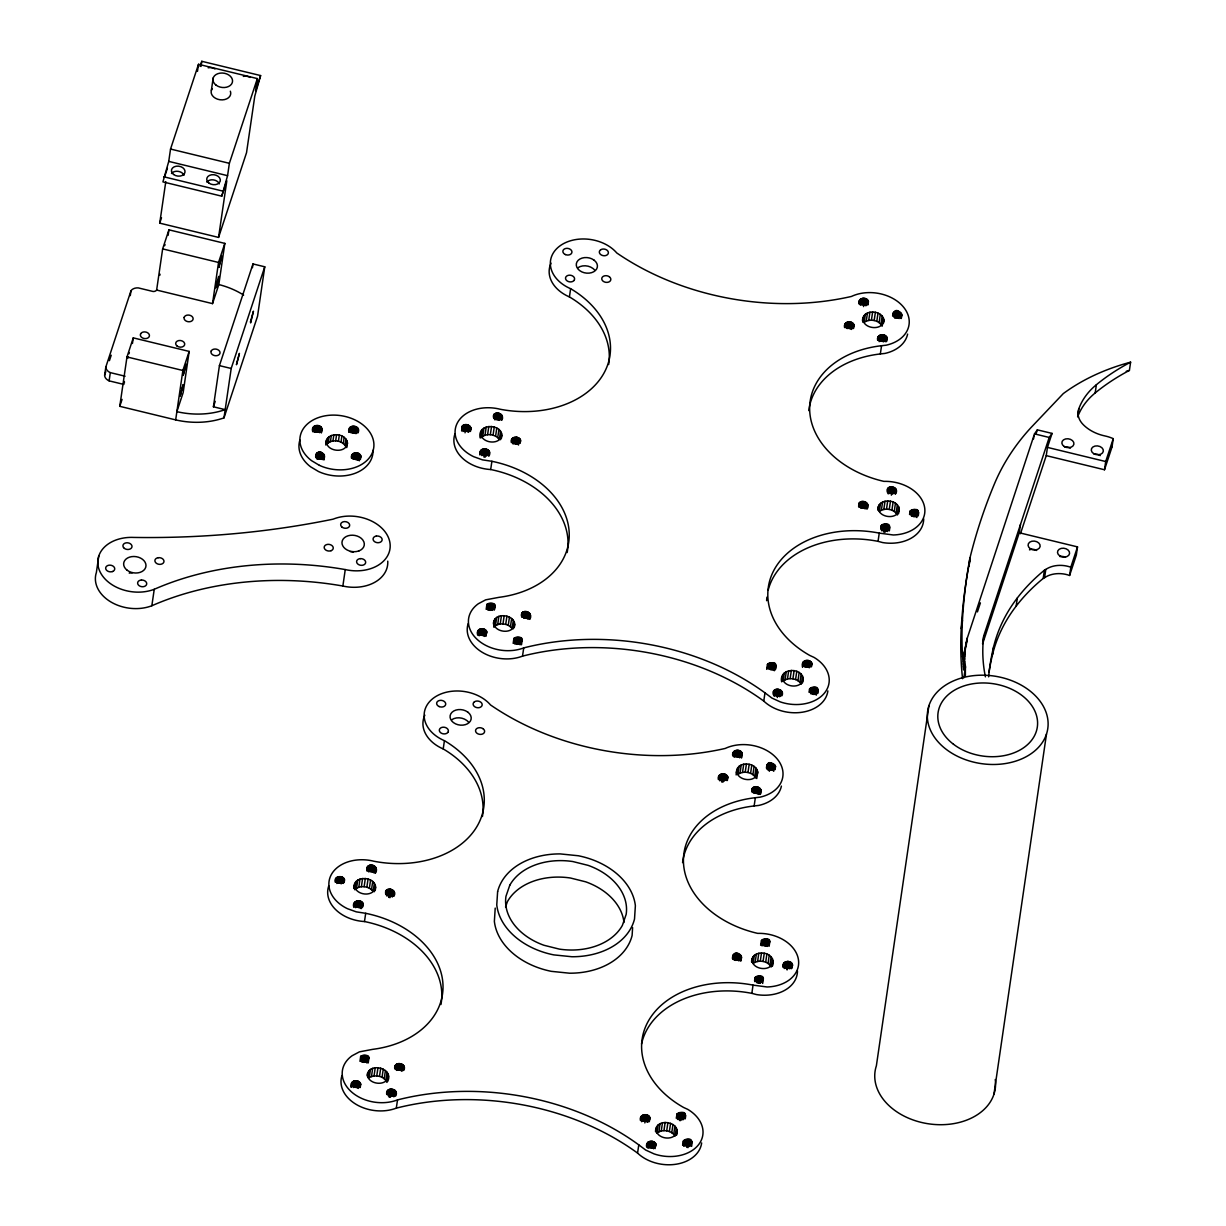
<?xml version="1.0" encoding="UTF-8"?>
<svg xmlns="http://www.w3.org/2000/svg" width="1226" height="1226" viewBox="0 0 1226 1226"><rect width="100%" height="100%" fill="white"/><g stroke="black" fill="none" stroke-linecap="round" stroke-linejoin="round"><path stroke-width="1.5" d="M775.568 766.342C766.235 779.736 763.001 753.438 775.568 766.342L775.077 769.637M901.754 315.205C893.356 300.477 888.375 326.101 901.754 315.205L901.279 318.499M1020.461 533.739L1046.253 455.628L1047.448 447.398L1052.061 433.406L1037.349 429.851L1034.499 433.881L967.314 638.01L965.199 648.309L963.682 669.718L963.728 659.159L965.429 648.799M647.098 1143.705C646.562 1148.609 655.971 1149.636 656.094 1144.548C654.653 1139.123 644.953 1140.762 646.623 1147M741.469 957.629C733.424 942.794 727.815 968.31 741.469 957.629L740.994 960.923M752.074 958.793C750.833 970.195 772.794 972.601 773.054 960.74C770.893 950.288 751.124 950.119 751.599 962.088M782.295 692.537C782.188 697.625 772.778 696.598 773.315 691.709C775.384 686.483 785.207 690.223 781.82 695.832M867.717 504.76C867.61 509.847 858.2 508.805 858.736 503.917C861.188 498.338 871.18 503.028 867.196 508.913M878.291 506.782C877.05 518.2 898.995 520.606 899.256 508.729C897.095 498.277 877.326 498.108 877.801 510.077M896.329 490.185C896.221 495.273 886.812 494.231 887.333 489.343C889.417 484.117 899.225 487.856 895.854 493.48M159.947 274.134L159.978 275.099M495.212 908.098L494.369 921.4A69.882 50.94 8.3 0 0 551.363 971.344L569.492 973.199A69.882 50.94 8.3 0 0 632.11 935.484L632.616 927.561M312.967 427.874C312.308 432.778 321.702 433.912 321.948 428.855C320.722 423.506 311.006 424.809 312.523 430.954M718.834 776.242C718.175 781.146 727.57 782.295 727.815 777.238C726.528 771.782 716.704 773.284 718.359 779.537M733.225 752.641C732.566 757.545 741.945 758.695 742.205 753.638C740.918 748.182 731.094 749.684 732.75 755.936M736.627 771.644C737.301 760.748 756.105 762.051 757.729 771.951C757.055 782.847 738.236 781.544 736.627 771.644L736.136 774.939M845.051 324.246C844.377 329.135 853.771 330.284 854.032 325.242C852.744 319.771 842.906 321.273 844.576 327.541M859.441 300.646C858.767 305.535 868.161 306.684 868.406 301.642C867.134 296.171 857.296 297.673 858.951 303.941M862.997 317.626C861.434 329.058 883.348 331.725 883.946 319.955C882.076 309.427 862.154 308.998 862.506 320.921M124.378 381.485L124.362 383.156M351.724 1083.033C350.881 1087.952 360.245 1089.255 360.689 1084.259C359.341 1078.298 348.889 1080.489 351.142 1087.186M477.941 631.038C477.083 635.942 486.446 637.244 486.891 632.248C485.833 626.747 475.811 628.034 477.466 634.332M760.886 790.249C760.442 795.23 751.078 793.927 751.936 789.023C754.756 783.613 764.334 788.594 760.289 794.402M878.138 337.012C877.28 341.916 886.643 343.234 887.088 338.238C886.046 332.721 876.008 334.024 877.663 340.307M326.576 439.981C324.461 451.444 346.299 454.585 347.464 442.969C345.809 431.429 324.016 431.92 325.855 445.069M324.492 456.731C317.641 441.575 309.933 466.646 324.492 456.731L324.047 459.827M351.923 455.091C351.019 459.995 360.367 461.344 360.873 456.363C359.923 450.953 349.977 451.996 351.464 458.172M123.903 384.443L109.114 380.857A8.199 5.977 8.3 0 1 104.624 375.202L105.834 366.972L130.998 290.7A8.199 5.977 8.3 0 1 138.277 287.895L153.066 291.481A4.015 2.927 8.3 0 0 156.637 290.056L212.527 303.619L218.826 284.555L224.833 243.392L168.927 229.829L162.644 248.893L156.637 290.056M109.114 380.857L110.309 372.627A8.199 5.977 8.3 0 1 105.834 366.972M130.278 295.65L130.998 290.7M119.765 406.327L126.983 356.935L133.266 337.87L189.172 351.418L183.164 392.596L176.866 411.66A68.365 49.837 8.3 0 0 225.186 409.653L213.416 406.787L219.423 365.624L252.985 263.942L264.755 266.793L257.552 316.201L223.99 417.882A68.365 49.837 8.3 0 1 175.67 419.89L119.765 406.327L122.064 399.4M98.785 556.022L96.379 572.481A37.224 27.141 8.3 0 0 110.708 601.859A37.224 27.141 8.3 0 0 151.84 605.751A269.306 196.313 8.3 0 1 342.866 586.028A37.224 27.141 8.3 0 0 387.753 561.14M132.454 343.479L133.266 337.87M200.083 66.419L201.784 61.3L260.617 75.568L255.544 90.923L257.353 78.587L198.505 64.304L170.537 149.051L168.744 161.388L162.92 181.892L221.753 196.175L226.825 180.804L218.565 237.415L159.732 223.147L165.786 181.632M168.131 235.315L168.927 229.829M197.478 71.369L198.505 64.304M201.033 66.449L201.784 61.3M211.378 90.31L213.171 77.958M175.67 419.89L182.873 370.482L189.172 351.418M151.84 605.751L154.246 589.292A269.306 196.313 8.3 0 1 345.257 569.569A37.224 27.141 8.3 0 0 389.607 541.095A37.224 27.141 8.3 0 0 333.135 519.165A723.861 527.67 8.3 0 1 133.757 537.432A37.224 27.141 8.3 0 0 99.321 570.167A37.224 27.141 8.3 0 0 154.246 589.292M221.753 196.175L227.576 175.67L229.369 163.319L257.353 78.587M212.527 303.619L218.534 262.456L224.833 243.392M260.617 75.568L254.793 96.072L246.533 152.683L218.565 237.415M223.99 417.882L231.193 368.474L264.755 266.793M252.449 267.682L252.985 263.942M312.661 431.705L313.335 427.077M313.32 431.016L313.994 426.387M314.867 425.866L313.979 432.042L318.499 432.104L319.404 425.928M315.036 431.721L315.925 425.545M316.185 431.629L317.09 425.453M317.365 431.751L318.27 425.575M315.634 456.9L316.093 453.804M319.48 432.655L320.384 426.479M316.109 457.788L316.783 453.145M316.415 457.62L317.09 452.992M320.109 431.46L320.783 426.832M317.028 457.298L317.703 452.67M320.492 431.813L321.181 427.184M321.028 432.625L321.702 427.997M321.503 431.95L321.948 428.855M321.427 432.809L321.871 429.728M316.798 458.83L317.886 458.555L318.791 452.379M317.886 458.555L319.051 458.493L319.955 452.317M322.239 452.869L321.335 459.045L320.231 458.662L321.135 452.486M322.3 459.627L323.204 453.451M323.266 458.8L323.94 454.172M323.756 459.643L324.43 454.999M327.572 438.142L326.668 444.318C331.817 438.601 342.759 440.18 346.115 447.107L347.019 440.931M328.277 442.785L329.181 436.609M330.422 441.651L331.326 435.475M332.951 440.977L333.855 434.816M335.679 440.839L336.583 434.678M338.422 441.237L339.326 435.061M341.012 442.142L341.901 435.966M343.249 443.475L344.138 437.314M344.981 445.176L345.885 439M346.774 447.597L347.464 442.969M348.904 432.242C346.606 423.46 361.915 425.054 357.977 432.901M349.303 432.165L349.977 427.537M349.502 431.996L350.176 427.368M350.038 431.537L350.713 426.893M351.647 426.433L350.759 432.609L356.214 433.544L357.118 427.368M351.847 432.349L352.751 426.188M353.027 432.334L353.931 426.158M354.191 432.533L355.096 426.357M355.279 432.947L356.184 426.771M351.893 457.39L352.337 454.31M352.368 458.279L353.042 453.635M353.057 459.336L353.962 453.16M357.164 432.732L357.839 428.104M357.839 432.027L358.283 428.947M355.034 452.869L354.13 459.045L358.544 460.118L359.448 453.942M355.31 458.984L356.199 452.808M356.475 459.152L357.379 452.976M357.594 459.535L358.482 453.359M357.9 459.735L358.804 453.559M359.295 460.838L360.199 454.662M360.229 458.585L360.674 455.49M360.413 459.459L360.873 456.363M342.866 586.028L345.257 569.569M335.219 882.107C333.303 875.272 345.257 874.812 344.491 881.034C342.744 885.003 334.851 883.364 335.694 878.812M335.648 881.325L336.139 878.031M336.123 882.322L336.844 877.387M336.813 883.486L337.763 876.897M337.886 883.21L338.851 876.636M339.066 883.164L340.031 876.59M340.246 883.348L341.196 876.759M340.797 883.548L341.748 876.958M341.334 883.747L342.299 877.157M342.529 882.689L343.249 877.739M343.265 883.41L343.985 878.475M343.985 882.597L344.46 879.303M353.962 888.574C352.26 873.632 379.539 876.406 375.125 890.459M354.161 888.237L354.881 883.302M356.015 881.525L354.82 889.754C359.8 884.865 368.949 885.984 373.133 891.394L374.344 883.149M353.747 907.041C351.234 899.669 364.061 898.719 363.111 905.401C361.195 909.248 353.318 907.455 354.421 902.903M356.567 888.298L357.762 880.069M354.099 905.937L354.575 902.643M354.176 907.071L354.896 902.137M354.927 906.443L355.647 901.508M355.647 907.654L356.613 901.064M358.804 887.256L360 879.027M356.751 907.409L357.716 900.834M357.931 907.409L358.896 900.819M361.379 886.705L362.589 878.475M359.095 907.623L360.061 901.033M360.183 908.052L361.149 901.462M361.103 908.665L362.053 902.075M364.137 886.689L365.333 878.46M366.819 870.337L367.294 867.043C370.712 861.97 379.57 867.395 375.417 873.065M367.095 871.242L367.815 866.292M362.038 907.776L362.758 902.842M367.877 870.629L368.597 865.694M362.697 906.964L363.172 903.685M368.628 871.87L369.578 865.28M366.865 887.195L368.061 878.965M369.746 871.655L370.696 865.066M370.926 871.686L371.892 865.096M440.946 1004.538A94.877 69.162 8.3 0 0 364.49 921.538L365.685 913.309L356.276 911.853L347.464 908.696A36.458 26.574 8.3 0 1 331.418 874.429A36.458 26.574 8.3 0 1 374.022 861.265A94.938 69.208 8.3 0 0 477.113 826.232A94.938 69.208 8.3 0 0 444.425 740.688A36.458 26.574 8.3 0 1 433.1 698.376A36.458 26.574 8.3 0 1 490.553 704.965A231.837 169.004 8.3 0 0 725.24 748.442A36.458 26.574 8.3 0 1 778.525 760.687A36.458 26.574 8.3 0 1 759.936 797.191L755.339 797.712A94.954 69.223 8.3 0 0 683.434 861.296A94.954 69.223 8.3 0 0 757.683 933.369A36.458 26.574 8.3 0 1 798.356 959.146A36.458 26.574 8.3 0 1 767.093 986.976L753.04 985.122A95.567 69.667 8.3 0 0 648.462 1020.875A95.567 69.667 8.3 0 0 683.587 1107.461L687.771 1109.377A36.458 26.574 8.3 0 1 698.805 1144.394A36.458 26.574 8.3 0 1 654.086 1153.896L645.704 1150.065L638.777 1144.854A226.565 165.158 8.3 0 0 397.515 1099.906A36.458 26.574 8.3 0 1 350.329 1090.818A36.458 26.574 8.3 0 1 352.107 1055.739L359.448 1051.847L372.781 1049.333A94.877 69.162 8.3 0 0 442.954 984.217A94.877 69.162 8.3 0 0 365.685 913.309M369.378 888.206L370.574 879.962M372.091 871.931L373.041 865.341M373.148 872.376L374.114 865.801M371.524 889.632L372.719 881.402M374.037 873.019L375.003 866.43M374.941 872.146L375.662 867.196M375.325 872.989L376.045 868.054M374.359 891.716L375.325 885.126M351.418 1087.186L352.138 1082.252M352.107 1086.527L352.827 1081.577M353.011 1086.021L353.732 1081.087M353.318 1087.523L354.268 1080.949M353.854 1087.385L354.804 1080.796M355.019 1087.309L355.984 1080.734M356.199 1087.477L357.149 1080.888M359.954 1061.333L360.674 1056.398C378.742 1050.743 361.164 1072.168 360.674 1056.398M360.72 1060.72L361.44 1055.785M357.302 1087.86L358.268 1081.271M385.608 893.8L386.083 890.505C389.684 886.873 397.04 891.087 394.006 896.221M361.44 1061.931L362.406 1055.341M386.113 894.811L386.834 889.877M358.268 1088.427L359.233 1081.838M362.559 1061.701L363.509 1055.126M386.834 896.022L387.799 889.432M359.264 1087.493L359.984 1082.558M360 1086.68L360.49 1083.386M363.739 1061.716L364.689 1055.126M387.937 895.777L388.903 889.202M360.199 1087.554L360.689 1084.259M364.904 1061.946L365.869 1055.356M388.887 897.417L390.083 889.187M389.27 897.493L390.466 889.264M365.976 1062.375L366.942 1055.785M390.052 897.647L391.247 889.402M366.88 1063.003L367.846 1056.414M391.37 896.421L392.335 889.831M367.892 1062.283L368.52 1057.164M368.214 1062.957L368.934 1058.023M392.289 897.034L393.255 890.444M393.224 896.145L393.944 891.195M367.218 1075.999C367.631 1061.517 394.588 1067.769 387.631 1081.516M393.883 895.332L394.358 892.053M461.62 430.97L462.34 426.035C465.757 422.25 473.405 426.296 470.355 431.475M367.815 1077.501L368.765 1070.911M462.325 430.311L463.045 425.376M463.014 431.491L463.98 424.901M370.467 1069.424L369.271 1077.654C375.033 1074.16 384.106 1075.968 386.941 1082.42M464.102 431.215L465.068 424.625M465.037 432.809L466.232 424.579M371.463 1076.566L372.673 1068.336M466.447 431.337L467.412 424.763M466.999 431.537L467.964 424.962M467.55 431.736L468.516 425.146M374.022 1075.984L375.233 1067.739M468.501 432.318L469.466 425.744M469.481 431.414L470.202 426.464M470.186 430.602L470.661 427.307M376.765 1075.907L377.976 1067.677M379.508 1076.382L380.704 1068.137M382.052 1077.332L383.248 1069.103M384.228 1078.727L385.439 1070.497M385.899 1080.474L387.094 1072.229M480.132 437.881C476.776 421.744 505.771 423.767 501.327 438.448M387.186 1080.78L388.136 1074.191M482.232 429.514L481.021 437.759C486.017 432.87 495.151 433.973 499.35 439.383L500.545 431.154M479.964 455.03C477.726 445.957 493.526 447.827 488.959 456.118M386.742 1094.512C385.056 1086.067 399.86 1088.519 395.646 1096.029M480.148 454.187L480.791 450.647M482.768 436.287L483.979 428.058M387.201 1093.745L387.677 1090.45M480.623 453.421L481.113 450.126M387.692 1094.757L388.412 1089.807M481.144 454.448L481.864 449.513M388.397 1095.937L389.347 1089.347M481.864 455.643L482.814 449.053M485.006 435.261L486.216 427.016M389.255 1097.331L390.45 1089.086M482.967 455.413L483.918 448.823M390.42 1097.301L391.63 1089.071M394.803 1068.965C393.117 1060.521 407.906 1062.973 403.706 1070.482M483.902 457.053L485.098 448.823M395.262 1068.198L395.737 1064.904M487.596 434.709L488.791 426.464M391.845 1095.845L392.795 1089.27M395.737 1069.195L396.458 1064.26M396.059 1069.057L396.78 1064.107M485.067 457.267L486.278 449.038M482.431 816.516A94.938 69.208 8.3 0 0 443.214 748.933L444.425 740.688M396.442 1070.39L397.408 1063.8M392.933 1096.259L393.883 1089.669M486.385 456.057L487.35 449.467M397.546 1070.129L398.511 1063.54M490.339 434.678L491.549 426.449M393.868 1096.856L394.818 1090.282M487.55 455.015L488.27 450.08M394.343 1095.462L395.063 1090.527M493.557 417.591L494.032 414.296C497.771 410.771 504.882 415.124 501.848 420.212M394.818 1095.952L395.538 1091.017M398.726 1070.099L399.676 1063.524M488.239 455.765L488.959 450.831M395.508 1095.155L395.983 1091.86M488.898 454.969L489.389 451.674M494.093 418.633L494.814 413.698M399.891 1070.298L400.856 1063.708M494.829 419.859L495.794 413.269M493.067 435.199L494.262 426.955M400.979 1070.712L401.944 1064.122M495.948 419.66L496.913 413.07M341.977 1075.539A36.458 26.574 8.3 0 0 356.015 1104.304A36.458 26.574 8.3 0 0 396.305 1108.135L397.515 1099.906M401.913 1071.309L402.879 1064.72M497.128 419.675L498.093 413.085M402.879 1070.405L403.599 1065.471M567.148 552.543A94.877 69.162 8.3 0 0 490.691 469.527L491.887 461.298L482.492 459.857L473.68 456.685A36.458 26.574 8.3 0 1 457.635 422.418A36.458 26.574 8.3 0 1 500.223 409.254A94.938 69.208 8.3 0 0 603.33 374.236A94.938 69.208 8.3 0 0 570.626 288.692A36.458 26.574 8.3 0 1 559.317 246.365A36.458 26.574 8.3 0 1 616.77 252.954A231.837 169.004 8.3 0 0 851.457 296.447A36.458 26.574 8.3 0 1 904.742 308.691A36.458 26.574 8.3 0 1 886.153 345.196L881.555 345.717A94.954 69.223 8.3 0 0 809.65 409.285A94.954 69.223 8.3 0 0 883.885 481.374A36.458 26.574 8.3 0 1 924.573 507.135A36.458 26.574 8.3 0 1 893.294 534.98L879.257 533.111A95.567 69.667 8.3 0 0 774.679 568.864A95.567 69.667 8.3 0 0 809.788 655.45L813.972 657.366A36.458 26.574 8.3 0 1 825.006 692.384A36.458 26.574 8.3 0 1 780.288 701.9L771.92 698.069L764.978 692.843A226.565 165.158 8.3 0 0 523.717 647.895A36.458 26.574 8.3 0 1 476.546 638.823A36.458 26.574 8.3 0 1 478.324 603.744L485.665 599.836L498.982 597.338A94.877 69.162 8.3 0 0 569.17 532.207A94.877 69.162 8.3 0 0 491.887 461.298M495.595 436.195L496.791 427.966M403.553 1069.593L404.044 1066.313M498.292 419.92L499.258 413.331M499.365 420.38L500.315 413.79M497.725 437.621L498.936 429.391M500.484 419.369L501.204 414.434M501.143 420.135L501.863 415.2M501.771 419.338L502.246 416.043M500.576 439.705L501.526 433.115M477.634 635.191L478.355 630.241M478.309 634.516L479.029 629.582M478.983 635.666L479.948 629.076M479.519 635.528L480.485 628.938M480.056 635.375L481.021 628.785M481.22 635.313L482.186 628.723M482.4 635.466L483.366 628.892M486.17 609.337L486.891 604.403C504.959 598.748 487.366 620.172 486.891 604.403M486.921 608.724L487.641 603.774M511.334 442.555C509.434 435.674 521.632 435.567 520.498 441.758C518.598 445.62 510.721 443.827 511.809 439.26M483.519 635.85L484.485 629.26M511.824 441.789L512.299 438.494M487.657 609.935L488.622 603.345M512.33 442.816L513.05 437.866M484.485 636.417L485.45 629.827M488.76 609.705L489.726 603.115M513.05 444.011L514.016 437.421M485.481 635.497L486.201 630.547M485.971 636.325L486.691 631.375M489.94 609.705L490.906 603.115M514.154 443.781L515.119 437.192M491.105 609.935L492.07 603.345M515.334 443.766L516.299 437.192M515.717 443.843L516.682 437.253M492.193 610.379L493.143 603.79M516.498 443.996L517.464 437.406M493.342 609.353L494.063 604.403M517.587 444.425L518.537 437.835M494.093 610.272L494.737 605.169M518.506 445.038L519.456 438.448M494.66 609.307L495.151 606.012M519.671 442.494L520.146 439.199M493.419 624.003C493.45 610.579 518.537 614.686 514.215 627.513M520.1 443.337L520.575 440.042M494.982 618.9L493.787 627.145C498.66 622.118 507.825 623.16 512.116 628.463L513.311 620.233M495.473 625.643L496.683 617.414M497.679 624.57L498.875 616.341M500.239 623.973L501.434 615.743M502.982 623.911L504.177 615.682M505.71 624.371L506.92 616.142M508.254 625.337L509.464 617.107M510.445 626.731L511.64 618.502M513.388 628.769L514.353 622.18M513.173 643.389L513.893 638.44C531.655 632.31 515.073 654.24 513.893 638.44M513.893 642.746L514.614 637.811M514.598 643.926L515.564 637.351M515.702 643.681L516.667 637.091M516.882 643.65L517.832 637.06M521.464 616.188L521.954 612.893C525.877 608.908 533.402 613.965 529.755 619.329M518.046 643.849L519.012 637.259M521.954 617.199L522.674 612.264M522.261 617.046L522.981 612.111M522.904 616.739L523.625 611.789M608.648 364.52A94.938 69.208 8.3 0 0 569.431 296.922L570.626 288.692M519.134 644.263L520.1 637.673M523.747 618.134L524.713 611.544M520.069 644.861L521.035 638.271M520.544 643.451L521.265 638.516M521.035 643.957L521.755 639.007M524.927 618.103L525.893 611.513M521.479 644.784L522.199 639.849M526.107 618.302L527.057 611.713M527.195 618.716L528.161 612.126M468.194 623.528A36.458 26.574 8.3 0 0 482.232 652.309A36.458 26.574 8.3 0 0 522.521 656.125L523.717 647.895M528.13 619.314L529.096 612.724M529.08 618.41L529.801 613.46M529.525 619.237L530.245 614.303M640.462 1120.533C638.516 1113.806 649.765 1112.503 649.949 1118.71C648.646 1122.955 640.738 1121.729 640.953 1117.238M640.769 1119.706L641.259 1116.411M641.121 1120.641L641.842 1115.691M641.719 1121.729L642.685 1115.139M701.655 1142.923A36.458 26.574 8.3 0 1 676.2 1164.21A36.458 26.574 8.3 0 1 637.566 1153.084L638.777 1144.854M642.746 1121.361L643.711 1114.771M643.895 1121.208L644.861 1114.618M644.83 1122.939L646.041 1114.695M646.225 1121.591L647.175 1115.001M647.251 1122.097L648.202 1115.507M647.527 1122.311L648.477 1115.737M648.324 1121.116L649.044 1116.181M648.922 1121.913L649.642 1116.978M649.458 1121.131L649.949 1117.836M646.96 1146.187L647.451 1142.908M647.359 1147.138L648.079 1142.203M647.527 1147.046L648.247 1142.096M647.972 1148.256L648.937 1141.667M649.029 1147.919L649.979 1141.329M650.178 1147.797L651.144 1141.207M651.358 1147.904L652.324 1141.314M652.493 1148.241L653.458 1141.651M655.558 1131.797C654.853 1116.978 681.917 1121.315 676.537 1135.23M653.504 1148.762L654.454 1142.188M656.033 1131.521L656.753 1126.587M654.546 1147.812L655.266 1142.877M658.132 1124.916L656.921 1133.146C662.316 1128.855 671.419 1130.249 675.097 1136.134L676.308 1127.905M655.098 1148.624L655.818 1143.674M658.883 1131.843L660.078 1123.614M661.274 1130.985L662.469 1122.755M663.94 1130.633L665.136 1122.403M666.699 1130.816L667.909 1122.587M718.727 778.74L719.218 775.445M719.141 779.705L719.861 774.755M719.785 780.824L720.75 774.234M669.365 1131.537L670.576 1123.292M720.842 780.502L721.808 773.928M721.225 780.472L722.191 773.897M721.762 782.065L722.972 773.821M671.756 1132.701L672.967 1124.472M722.942 782.188L724.152 773.958M724.305 780.901L725.271 774.311M673.718 1134.28L674.913 1126.05M725.547 779.797L726.267 774.847M676.262 1118.25L677.043 1114.143C693.472 1106.174 680.936 1129.805 677.043 1114.143M676.752 1117.192L677.242 1113.898M677.15 1116.717L677.626 1113.423M726.328 780.502L727.049 775.552M677.503 1119.445L678.468 1112.871M727.095 779.659L727.585 776.38M727.34 780.533L727.815 777.238M676.292 1134.847L677.013 1129.912M678.53 1119.077L679.495 1112.503M679.434 1120.579L680.645 1112.35M733.117 755.139L733.592 751.845M733.531 756.105L734.251 751.155M680.614 1120.656L681.825 1112.426M734.175 757.224L735.14 750.634M682.008 1119.323L682.974 1112.733M735.232 756.902L736.198 750.327M683.035 1119.828L683.985 1113.239M736.397 756.81L737.347 750.22M684.108 1118.848L684.828 1113.913M684.936 1117.989L685.426 1114.71M737.577 756.948L738.527 750.358M685.242 1118.863L685.732 1115.568M736.305 772.916L736.78 769.621M738.696 757.285L739.661 750.71M682.606 1145.176L683.342 1141.054C699.28 1132.502 688.092 1156.608 683.342 1141.054M736.688 774.342L737.654 767.752M683.158 1145.253L683.878 1140.318M739.692 757.837L740.642 751.247M683.725 1146.31L684.69 1139.72M739.171 766.158L737.975 774.388C743.554 770.449 752.626 772.012 755.967 778.158L757.178 769.928M740.719 756.902L741.439 751.952M684.721 1145.912L685.686 1139.322M741.24 757.714L741.96 752.779M741.653 757.806L742.205 753.638M685.855 1145.712L686.805 1139.138M740.044 773.177L741.24 764.947M686.79 1147.413L687.985 1139.169M742.512 772.441L743.707 764.196M687.955 1147.674L689.15 1139.444M688.721 1146.264L689.671 1139.674M689.242 1146.494L690.207 1139.904M690.361 1145.498L691.081 1140.563M745.209 772.211L746.419 763.982M690.989 1146.279L691.709 1141.329M691.648 1146.356L692.077 1142.188M747.967 772.518L749.178 764.288M750.588 773.33L751.799 765.101M766.74 669.35L767.461 664.4C783.889 656.431 771.369 680.062 767.461 664.4M767.338 668.63L768.058 663.695M768.181 668.078L768.901 663.128M752.902 774.617L754.097 766.373M827.872 690.912A36.458 26.574 8.3 0 1 802.402 712.199A36.458 26.574 8.3 0 1 763.783 701.073L764.978 692.843M768.963 669.35L769.913 662.76M751.86 791.521L752.35 788.226M752.304 792.502L753.025 787.567M770.097 669.197L771.062 662.622M754.741 776.257L755.936 768.028M753.224 792.011L753.944 787.077M771.292 669.289L772.242 662.699M754.051 793.36L755.017 786.785M772.426 669.58L773.391 663.005M756.764 778.541L757.729 771.951M755.231 793.299L756.181 786.709M773.453 670.086L774.418 663.496M773.729 670.315L774.694 663.726M682.575 862.644A94.954 69.223 8.3 0 1 754.143 805.957L755.339 797.712M732.397 958.41L732.872 955.115M756.396 793.467L757.361 786.877M774.296 670.76L775.261 664.17M732.78 959.36L733.5 954.41M775.123 669.917L775.843 664.967M757.515 793.835L758.48 787.261M775.675 669.12L776.15 665.841M733.638 958.824L734.359 953.889M758.48 794.402L759.446 787.828M734.451 960.127L735.401 953.537M773.177 694.192L773.652 690.897M773.56 695.142L774.449 690.1M759.599 793.712L760.197 788.548M735.6 960.004L736.565 953.43M759.967 794.31L760.687 789.375M774.188 696.245L775.154 689.671M736.78 960.127L737.745 953.537M775.23 695.908L776.196 689.318M737.163 960.234L738.113 953.644M737.914 960.448L738.88 953.859M776.395 695.786L777.345 689.211M766.419 768.104L766.894 764.825M766.786 769.054L767.507 764.105M738.926 960.985L739.876 954.395M777.33 697.548L778.525 689.318M767.629 768.503L768.35 763.568M739.968 960.019L740.688 955.085M767.905 769.974L768.871 763.384M778.709 696.23L779.659 689.64M740.519 960.832L741.24 955.897M768.426 769.79L769.376 763.2M741.04 960.05L741.515 956.755M781.529 681.441C779.138 667.327 803.459 666.99 803.229 679.94C800.21 689.855 781.744 686.974 782.249 676.491M779.705 696.766L780.671 690.177M781.759 681.825L782.954 674.576M769.33 771.307L770.526 763.062M780.763 695.816L781.483 690.866M784.333 672.905L783.138 681.15C788.533 676.844 797.62 678.254 801.314 684.123L802.509 675.894M781.56 694.973L782.035 691.679M770.756 769.744L771.721 763.154M771.89 770.066L772.855 763.476M785.084 679.832L786.295 671.603M772.916 770.572L773.867 763.997M773.729 771.261L774.694 764.672M787.475 678.974L788.686 670.745M774.786 768.763L775.276 765.468M790.142 678.637L791.352 670.407M792.915 678.821L794.111 670.591M752.166 961.843L752.887 956.893M844.944 326.729L845.419 323.434M845.358 327.694L846.078 322.76M754.342 955.269L753.147 963.498C758.649 959.422 767.737 960.908 771.231 966.946L772.426 958.717M846.231 327.173L846.967 322.239M795.582 679.526L796.777 671.296M847.059 328.507L848.024 321.917M755.17 962.257L756.365 954.027M847.442 328.476L848.407 321.886M848.223 328.399L849.174 321.825M641.535 1043.985A95.567 69.667 8.3 0 1 751.845 993.351L753.04 985.122M797.973 680.706L799.168 672.476M849.403 328.537L850.354 321.948M754.557 980.8L755.047 977.505C772.181 970.44 757.576 993.275 755.047 977.505M757.607 961.46L758.802 953.23M754.986 981.765L755.706 976.831M760.626 945.231L761.469 940.541C778.265 933.017 764.702 956.265 761.469 940.541M850.522 328.89L851.488 322.3M755.875 981.26L756.595 976.31M761.377 944.786L762.097 939.836M799.934 682.269L801.13 674.039M802.463 666.254C800.517 659.527 811.75 658.224 811.934 664.431C810.647 668.676 802.723 667.45 802.953 662.96M851.518 329.442L852.468 322.852M802.463 667.128L803.245 662.132M756.703 982.593L757.668 976.003M762.005 945.89L762.97 939.3M802.723 666.837L803.444 661.902M803.122 666.362L803.842 661.427M852.545 328.491L853.265 323.557M760.289 961.184L761.499 952.954M763.047 945.553L764.013 938.963M757.867 982.501L758.833 975.911M803.965 665.795L804.685 660.86M853.311 327.664L853.786 324.369M853.541 328.537L854.032 325.242M764.212 945.43L765.162 938.855M802.509 682.851L803.229 677.901M804.746 667.082L805.712 660.492M759.047 982.639L760.013 976.065M763.062 961.445L764.258 953.215M765.392 945.537L766.357 938.963M805.88 666.929L806.846 660.339M760.166 983.007L761.131 976.417M859.334 303.129L859.809 299.834M859.732 304.094L860.453 299.159M766.526 945.874L767.476 939.285M807.076 667.005L808.026 660.431M761.392 981.903L762.112 976.969M860.376 305.228L861.342 298.638M762.158 982.624L762.879 977.674M767.522 946.411L768.487 939.821M808.21 667.312L809.175 660.722M762.679 983.436L763.4 978.501M765.698 962.211L766.894 953.981M861.449 304.906L862.399 298.316M768.579 945.445L769.3 940.511M809.237 667.818L810.202 661.228M769.131 946.257L769.851 941.323M862.598 304.799L863.564 298.224M810.325 666.837L811.045 661.902M811.152 665.994L811.627 662.699M863.548 306.577L864.744 298.347M768.043 963.452L769.238 955.223M811.459 666.852L811.934 663.557M864.912 305.289L865.862 298.7M862.905 322.331L863.87 315.756M809.068 692.338L809.543 689.043C825.481 680.507 814.309 704.598 809.543 689.043M809.62 691.602L810.095 688.307M865.893 305.841L866.859 299.251M769.928 965.061L771.123 956.832M810.171 692.659L810.892 687.725M865.387 314.163L864.177 322.392C869.77 318.438 878.843 320.017 882.184 326.147L883.379 317.917M866.92 304.891L867.64 299.956M867.686 304.063L868.177 300.768M810.938 693.901L811.888 687.311M867.778 304.354L868.253 301.06M867.931 304.937L868.406 301.642M866.246 321.181L867.456 312.936M772.334 965.674L773.054 960.74M812.056 693.717L813.022 687.127M772.472 966.057L772.947 962.762M813.236 693.747L814.202 687.173M868.713 320.43L869.924 312.201M814.401 694.023L815.367 687.434M814.922 694.253L815.888 687.663M815.443 694.498L816.409 687.909M816.317 695.142L817.282 688.552M871.425 320.201L872.621 311.971M817.435 692.629L817.926 689.334M817.803 693.472L818.278 690.192M874.184 320.507L875.379 312.278M876.805 321.335L878 313.105M783.046 967.36C781.085 960.648 792.272 959.284 792.532 965.475C791.291 969.751 783.368 968.555 783.521 964.065M783.337 966.532L783.828 963.238M783.69 967.467L784.41 962.517M784.272 968.54L785.238 961.966M879.119 322.607L880.314 314.377M785.284 968.172L786.249 961.582M786.433 968.019L787.398 961.429M878.077 339.51L878.552 336.231M786.785 969.689L787.981 961.46M878.521 340.506L879.241 335.556M880.942 324.246L882.153 316.017M787.368 969.735L788.579 961.49M879.195 341.656L880.145 335.066M788.762 968.371L789.728 961.797M880.268 341.364L881.233 334.775M883.456 323.235L883.946 319.955M789.789 968.877L790.755 962.287M881.433 341.288L882.398 334.713M808.792 410.633A94.954 69.223 8.3 0 1 880.345 353.946L881.555 345.717M790.877 967.896L791.598 962.962M858.598 506.399L859.074 503.104M882.613 341.456L883.578 334.867M791.475 968.693L792.195 963.743M858.982 507.349L859.702 502.415M792.042 967.896L792.517 964.601M859.855 506.813L860.575 501.878M883.716 341.839L884.682 335.25M860.652 508.131L861.617 501.541M884.927 340.751L885.647 335.817M885.678 341.487L886.398 336.537M885.816 341.702L886.536 336.767M861.817 508.008L862.767 501.419M886.413 340.659L886.904 337.365M886.613 341.533L887.088 338.238M862.997 508.116L863.962 501.526M863.365 508.223L864.33 501.633M864.131 508.453L865.081 501.863M892.62 316.109L893.11 312.814M865.127 508.974L866.092 502.384M893.233 315.404L893.708 312.109M893.846 316.492L894.566 311.557M866.184 508.024L866.905 503.089M894.352 316.323L895.072 311.373M866.736 508.836L867.456 503.886M894.628 317.795L895.593 311.205M895.777 317.657L896.742 311.067M896.957 317.749L897.922 311.159M898.106 318.055L899.056 311.465M899.118 318.576L900.083 311.986M900.19 317.611L900.911 312.661M900.758 318.408L901.478 313.473M901.294 317.626L901.769 314.331M878.368 509.832L879.088 504.897M880.559 503.273L879.348 511.503C884.865 507.411 893.938 508.913 897.432 514.935L898.643 506.706M881.371 510.246L882.582 502.016M768.15 590.288A95.567 69.667 8.3 0 1 878.046 541.34L879.257 533.111M880.774 528.789L881.249 525.494C898.397 518.445 883.793 541.264 881.249 525.494M883.808 509.464L885.019 501.219M881.203 529.77L881.923 524.82M887.21 491.825L887.685 488.53M881.846 530.904L882.812 524.314M887.593 492.775L888.314 487.841M882.919 530.582L883.869 524.008M888.222 493.894L889.172 487.304M886.505 509.188L887.701 500.944M889.264 493.542L890.229 486.967M883.839 532.145L885.034 523.916M890.413 493.434L891.379 486.845M885.019 532.283L886.214 524.054M889.264 509.434L890.459 501.204M891.363 495.181L892.559 486.952M886.383 530.996L887.333 524.406M887.363 531.548L888.314 524.958M892.727 493.879L893.693 487.289M888.375 530.613L889.095 525.678M893.984 492.76L894.704 487.81M889.141 529.785L889.616 526.49M891.915 510.215L893.11 501.97M889.34 530.889L889.815 527.594M894.781 493.45L895.501 488.5M895.348 494.247L896.068 489.312M894.244 511.441L895.455 503.212M896.129 513.066L897.34 504.821M898.535 513.679L899.256 508.729M909.554 514.537L910.029 511.242C926.35 503.135 914.121 526.889 910.029 511.242M910.136 513.817L910.612 510.522M910.719 514.889L911.439 509.955M911.5 516.161L912.466 509.572M912.634 516.008L913.6 509.418M913.232 516.039L914.198 509.464M913.83 516.085L914.78 509.495M914.979 516.376L915.929 509.786M916.006 516.866L916.971 510.292M916.849 517.541L917.814 510.951M917.937 515.043L918.412 511.748M918.243 515.901L918.734 512.606M928.925 705.578L876.375 1065.792A60.718 44.259 8.3 0 0 931.224 1124.165A60.718 44.259 8.3 0 0 995.251 1079.539M962.548 678.683A570.596 415.951 8.3 0 1 961.23 628.601A911.837 664.707 8.3 0 1 968.724 566.351L969.919 558.121A931.346 678.928 8.3 0 1 994.393 483.979A319.511 232.909 8.3 0 1 1030.928 427.659L1063.31 393.577A207.301 151.12 8.3 0 1 1130.617 362.176L1129.407 370.421A240.664 175.441 8.3 0 0 1095.186 392.948A89.437 65.193 8.3 0 0 1078.528 414.695M961.23 628.601L962.441 620.371A911.837 664.707 8.3 0 1 969.919 558.121M963.728 659.159L966.057 643.129M963.575 661.779L964.77 653.55M965.674 647.144L966.624 640.554M963.498 664.415L964.709 656.186M966.103 646.24L967.314 638.01M963.544 667.067L964.739 658.837M963.881 677.763L965.475 666.775L964.877 661.473M1052.061 433.406L1049.211 437.452L983.788 635.666L982.593 643.911L1019.266 532.758L1020.476 524.529M989.045 672.017A394.465 287.543 8.3 0 1 992.462 654.822L993.673 646.592A228.526 166.583 8.3 0 1 1017.35 597.936A243.698 177.647 8.3 0 1 1044.399 570.228L1045.793 569.431A23.125 16.857 8.3 0 1 1070.804 567.224L1077.516 546.888L1019.266 532.758M1033.579 438.908L1033.947 435.598M992.462 654.822A228.526 166.583 8.3 0 1 1016.139 606.165L1017.35 597.936M1016.139 606.165A243.698 177.647 8.3 0 1 1043.188 578.457L1044.399 570.228M1043.188 578.457L1044.598 577.676L1045.793 569.431M1077.654 416.917L1078.849 408.687A89.437 65.193 8.3 0 1 1096.381 384.719A240.664 175.441 8.3 0 1 1130.617 362.176M1095.186 392.948L1096.381 384.719M993.934 1094.297L1046.483 734.098A60.718 44.259 8.3 0 0 970.425 676.062A60.718 44.259 8.3 0 0 946.227 749.362A60.718 44.259 8.3 0 0 1046.483 734.098M1044.598 577.676A23.125 16.857 8.3 0 1 1069.608 575.469L1070.804 567.224M1077.516 546.888L1076.321 555.133L1069.608 575.469M1046.253 455.628L1104.503 469.757L1105.699 461.528L1113.254 438.647A32.489 23.677 8.3 0 0 1104.825 435.92A36.596 26.681 8.3 0 1 1083.217 424.625A24.597 17.93 8.3 0 1 1078.849 408.687M1104.503 469.757L1112.043 446.877L1113.254 438.647M470.845 428.18C470.309 433.652 459.489 431.138 462.34 426.035M367.693 1072.704C365.103 1084.167 386.895 1087.707 388.489 1076.229M387.217 1091.217C386.113 1096.136 395.446 1097.653 396.136 1092.734M395.278 1065.67C394.174 1070.589 403.507 1072.091 404.182 1067.187M493.909 620.708C491.32 632.172 513.112 635.696 514.69 624.233M530.398 615.176C529.739 620.617 518.95 617.965 521.954 612.893M349.517 428.303C348.414 433.222 357.747 434.74 358.436 429.82M375.6 887.164C373.685 897.616 355.065 895.501 354.452 885.279M481.098 431.291C478.201 442.755 499.947 446.525 501.817 435.153M489.511 452.547C488.684 457.022 480.699 456.118 480.439 451.735M394.481 892.926C393.699 898.336 382.926 895.516 386.083 890.505M127.856 358.268L128.209 356.751M367.294 867.043C365.838 871.947 375.141 873.724 376.121 868.928M502.338 416.917C501.342 422.28 490.63 419.231 494.032 414.296M128.991 353.778L129.374 352.536M164.652 245.736L165.035 244.51M164.606 176.774L167.426 168.253M104.624 375.202L105.819 371.57M109.421 360.674L111.214 355.233M159.732 223.147L161.51 217.738M213.416 406.787L215.224 401.346M1036.2 433.345L1037.349 429.851M977.428 611.912L980.417 602.87M963.682 669.718L962.579 656.753L965.521 648.002M505.541 907.041L507.365 901.738A60.779 44.305 8.3 0 1 570.412 878L585.737 881.831A60.779 44.305 8.3 0 1 623.973 922.504M677.013 1131.95C674.009 1141.866 655.527 1138.969 656.033 1128.502M880.345 353.946L884.942 353.425A36.458 26.574 8.3 0 0 907.623 334.1M754.143 805.957L758.741 805.436A36.458 26.574 8.3 0 0 781.406 786.111M319.051 458.493L320.231 458.662M170.537 149.051L229.369 163.319M168.744 161.388L227.576 175.67M163.671 176.759L222.504 191.026M1034.499 433.881L1049.211 437.452M1047.448 447.398L1105.699 461.528M162.644 248.893L218.534 262.456M219.423 365.624L231.193 368.474M126.983 356.935L182.873 370.482M110.309 372.627L125.098 376.213M878.046 541.34L882.628 542.566A36.458 26.574 8.3 0 0 923.684 518.889M751.845 993.351L756.411 994.562A36.458 26.574 8.3 0 0 797.467 970.885M372.995 450.279A37.224 27.141 8.3 0 1 318.499 471.52L310.638 466.83A37.224 27.141 8.3 0 1 299.91 440.011M364.49 921.538A36.458 26.574 8.3 0 1 328.767 885.877M396.305 1108.135A226.565 165.158 8.3 0 1 637.566 1153.084M451.75 719.739A10.636 7.754 8.3 0 1 464.47 719.095L466.708 720.428A10.636 7.754 8.3 0 1 468.455 722.129M443.214 748.933A36.458 26.574 8.3 0 1 424.84 715.156M522.521 656.125A226.565 165.158 8.3 0 1 763.783 701.073M490.691 469.527A36.458 26.574 8.3 0 1 454.969 433.881M766.633 600.694A95.567 69.667 8.3 0 1 766.909 597.169M569.431 296.922A36.458 26.574 8.3 0 1 551.056 263.161M577.952 267.728A10.636 7.754 8.3 0 1 590.671 267.084L592.909 268.433A10.636 7.754 8.3 0 1 594.656 270.118M985.398 676.829A230.427 167.977 8.3 0 1 983.788 635.666M962.579 656.753A570.596 415.951 8.3 0 1 962.441 620.371M1029.488 549.861A6.084 4.429 8.3 0 1 1036.598 550.459M1064.965 447.046A6.084 4.429 8.3 0 1 1070.375 448.149M1060.015 556.619A6.084 4.429 8.3 0 1 1065.486 557.294M1094.389 454.187A6.084 4.429 8.3 0 1 1100.274 455.612M988.616 676.829A394.465 287.543 8.3 0 1 993.673 646.592M1126.25 371.279A207.301 151.12 8.3 0 1 1129.407 370.421M1111.384 446.586A32.489 23.677 8.3 0 1 1112.043 446.877M968.724 566.351A931.346 678.928 8.3 0 1 970.302 560.067M965.398 675.664A272.417 198.581 8.3 0 1 965.475 666.775M350.421 551.669A11.249 8.199 8.3 0 1 353.333 552.083M129.205 573.109A11.249 8.199 8.3 0 1 132.102 572.971M218.826 284.555A68.365 49.837 8.3 0 1 243.637 295.068M206.796 182.061A6.835 4.981 8.3 0 1 213.477 179.9A6.835 4.981 8.3 0 1 219.301 183.854M230.35 91.199A9.869 7.203 8.3 0 1 219.929 99.75A9.869 7.203 8.3 0 1 212.282 88.609M243.346 76.41A6.835 4.981 8.3 0 1 246.824 76.273L248.556 76.702A6.835 4.981 8.3 0 1 250.104 77.437M208.19 67.813A6.835 4.981 8.3 0 1 211.684 67.737L213.401 68.196A6.835 4.981 8.3 0 1 214.933 68.963M171.502 173.494A6.835 4.981 8.3 0 1 178.184 171.349A6.835 4.981 8.3 0 1 184.007 175.287M180.161 395.952L183.072 384.887L180.161 395.952M183.164 375.371L186.076 364.306L183.164 375.371M218.826 267.345L221.737 256.28L218.826 267.345M236.48 364.566L239.392 353.502L236.48 364.566M215.837 287.681C218.427 286.394 221.354 262.87 215.837 287.681M497.618 891.639L496.76 904.926A69.882 50.94 8.3 0 0 553.769 954.885L571.898 956.74A69.882 50.94 8.3 0 0 634.516 919.01L635.375 905.723A69.882 50.94 8.3 0 0 578.381 855.763L560.236 853.909A69.882 50.94 8.3 0 0 497.618 891.639M250.518 321.702L250.625 322.898L253.445 311.189L250.518 321.702M184.176 317.335L184.053 318.193A4.552 3.326 8.3 0 0 187.532 321.58A4.552 3.326 8.3 0 0 192.574 320.262L193.003 319.465A4.552 3.326 8.3 0 0 189.632 315.22A4.552 3.326 8.3 0 0 184.176 317.335M140.653 333.779L140.377 334.606A4.552 3.326 8.3 0 0 143.84 338.437A4.552 3.326 8.3 0 0 149.128 336.736L149.403 335.909A4.552 3.326 8.3 0 0 145.94 332.077A4.552 3.326 8.3 0 0 140.653 333.779M211.255 350.912L210.979 351.739A4.552 3.326 8.3 0 0 214.443 355.555A4.552 3.326 8.3 0 0 219.73 353.854L220.006 353.027A4.552 3.326 8.3 0 0 216.542 349.211A4.552 3.326 8.3 0 0 211.255 350.912M509.771 885.264L505.97 896.298A60.779 44.305 8.3 0 0 543.992 945.277L559.317 949.108A60.779 44.305 8.3 0 0 622.379 925.385L626.164 914.351A60.779 44.305 8.3 0 0 588.143 865.372L572.818 861.541A60.779 44.305 8.3 0 0 509.771 885.264M574.044 280.417L573.354 281.076A4.552 3.326 8.3 0 1 567.899 281.352L566.933 280.769A4.552 3.326 8.3 0 1 566.749 276.034L567.669 275.543A4.552 3.326 8.3 0 1 572.205 275.758L573.17 276.34A4.552 3.326 8.3 0 1 574.044 280.417M447.827 732.412L447.138 733.071A4.552 3.326 8.3 0 1 441.682 733.347L440.732 732.78A4.552 3.326 8.3 0 1 440.548 728.045L441.467 727.554A4.552 3.326 8.3 0 1 446.003 727.769L446.954 728.336A4.552 3.326 8.3 0 1 447.827 732.412M600.679 249.782L599.958 250.426A4.552 3.326 8.3 0 0 600.633 254.502L601.568 255.1A4.552 3.326 8.3 0 0 606.104 255.437L607.054 254.962A4.552 3.326 8.3 0 0 607.1 250.257L606.165 249.66A4.552 3.326 8.3 0 0 600.679 249.782M474.462 701.793L473.742 702.437A4.552 3.326 8.3 0 0 474.431 706.513L475.366 707.111A4.552 3.326 8.3 0 0 479.902 707.433L480.837 706.973A4.552 3.326 8.3 0 0 480.883 702.253L479.948 701.655A4.552 3.326 8.3 0 0 474.462 701.793M158.139 557.723L157.066 557.999A4.552 3.326 8.3 0 0 155.089 561.661A4.552 3.326 8.3 0 0 159.564 564.358L160.744 564.297A4.552 3.326 8.3 0 0 163.794 560.343A4.552 3.326 8.3 0 0 158.139 557.723M112.562 571.515L111.489 571.791A4.552 3.326 8.3 0 1 105.85 569.17A4.552 3.326 8.3 0 1 108.884 565.217L110.064 565.155A4.552 3.326 8.3 0 1 114.539 567.853A4.552 3.326 8.3 0 1 112.562 571.515M376.305 536.068L375.233 536.36A4.552 3.326 8.3 0 0 373.271 540.022L373.746 540.85A4.552 3.326 8.3 0 0 377.746 542.704L378.911 542.643A4.552 3.326 8.3 0 0 381.96 538.704L381.47 537.877A4.552 3.326 8.3 0 0 376.305 536.068M331.097 550.689L330.024 550.98A4.552 3.326 8.3 0 1 324.369 548.344A4.552 3.326 8.3 0 1 327.419 544.405L328.583 544.344A4.552 3.326 8.3 0 1 333.058 547.026A4.552 3.326 8.3 0 1 331.097 550.689M359.019 550.872L356.352 551.562A11.249 8.199 8.3 0 1 342.744 545.785A11.249 8.199 8.3 0 1 348.138 535.762A11.249 8.199 8.3 0 1 362.681 539.777L363.861 541.831A11.249 8.199 8.3 0 1 359.019 550.872M360.306 558.642L359.172 558.841A4.552 3.326 8.3 0 0 356.827 562.734A4.552 3.326 8.3 0 0 361.976 565.324L363.095 565.125A4.552 3.326 8.3 0 0 365.44 561.232A4.552 3.326 8.3 0 0 360.306 558.642M141.45 580.036L140.316 580.205A4.552 3.326 8.3 0 0 137.818 584.051A4.552 3.326 8.3 0 0 142.89 586.733L144.024 586.549A4.552 3.326 8.3 0 0 146.522 582.718A4.552 3.326 8.3 0 0 141.45 580.036M565.416 254.564L564.435 254.012A4.552 3.326 8.3 0 1 563.96 249.276A4.552 3.326 8.3 0 1 570.351 249.368L571.147 250.058A4.552 3.326 8.3 0 1 570.826 254.104A4.552 3.326 8.3 0 1 565.416 254.564M439.215 706.559L438.218 706.023A4.552 3.326 8.3 0 1 437.743 701.272A4.552 3.326 8.3 0 1 444.149 701.364L444.931 702.069A4.552 3.326 8.3 0 1 444.609 706.099A4.552 3.326 8.3 0 1 439.215 706.559M319.404 465.344L311.542 460.654A37.224 27.141 8.3 0 1 323.097 416.242A37.224 27.141 8.3 0 1 373.869 446.479A37.224 27.141 8.3 0 1 319.404 465.344M594.12 260.188L591.882 258.855A10.636 7.754 8.3 0 0 578.274 260.219A10.636 7.754 8.3 0 0 579.576 270.532L581.814 271.881A10.636 7.754 8.3 0 0 595.422 270.517A10.636 7.754 8.3 0 0 594.12 260.188M609.414 276.831L608.464 276.248A4.552 3.326 8.3 0 0 603.008 276.524A4.552 3.326 8.3 0 0 602.441 280.539L603.192 281.26A4.552 3.326 8.3 0 0 609.598 281.566A4.552 3.326 8.3 0 0 609.414 276.831M467.903 712.199L465.665 710.85A10.636 7.754 8.3 0 0 452.057 712.229A10.636 7.754 8.3 0 0 453.375 722.543L455.612 723.892A10.636 7.754 8.3 0 0 469.221 722.512A10.636 7.754 8.3 0 0 467.903 712.199M483.213 728.842L482.247 728.259A4.552 3.326 8.3 0 0 476.791 728.535A4.552 3.326 8.3 0 0 476.224 732.535L476.975 733.271A4.552 3.326 8.3 0 0 483.396 733.562A4.552 3.326 8.3 0 0 483.213 728.842M123.596 547.624L123.121 546.796A4.552 3.326 8.3 0 1 126.155 542.842A4.552 3.326 8.3 0 1 131.81 545.463L131.994 546.336A4.552 3.326 8.3 0 1 128.761 549.417A4.552 3.326 8.3 0 1 123.596 547.624M953.445 744.228A50.143 36.55 8.3 0 0 1036.246 731.615A50.143 36.55 8.3 0 0 973.429 683.679A50.143 36.55 8.3 0 0 953.445 744.228M1093.653 453.62A6.084 4.429 8.3 0 0 1103.308 451.321A6.084 4.429 8.3 0 0 1094.987 446.065A6.084 4.429 8.3 0 0 1093.653 453.62M1030.453 548.804A6.084 4.429 8.3 0 0 1040.123 546.49A6.084 4.429 8.3 0 0 1031.802 541.248A6.084 4.429 8.3 0 0 1030.453 548.804M1059.877 555.945A6.084 4.429 8.3 0 0 1069.547 553.631A6.084 4.429 8.3 0 0 1061.21 548.39A6.084 4.429 8.3 0 0 1059.877 555.945M1064.229 446.494A6.084 4.429 8.3 0 0 1073.899 444.18A6.084 4.429 8.3 0 0 1065.578 438.939A6.084 4.429 8.3 0 0 1064.229 446.494M341.717 526.874A4.552 3.326 8.3 0 0 349.441 526.337A4.552 3.326 8.3 0 0 344.322 521.602A4.552 3.326 8.3 0 0 341.717 526.874M127.136 570.228A11.249 8.199 8.3 0 0 145.695 567.393A11.249 8.199 8.3 0 0 131.611 556.65A11.249 8.199 8.3 0 0 127.136 570.228M177.08 346.038A4.552 3.326 8.3 0 0 184.605 344.889A4.552 3.326 8.3 0 0 178.889 340.537A4.552 3.326 8.3 0 0 177.08 346.038M208.864 183.026A6.835 4.981 8.3 0 0 220.159 181.295A6.835 4.981 8.3 0 0 211.592 174.766A6.835 4.981 8.3 0 0 208.864 183.026M215.991 85.084A9.869 7.203 8.3 0 0 232.296 82.602A9.869 7.203 8.3 0 0 219.929 73.162A9.869 7.203 8.3 0 0 215.991 85.084M173.556 174.46A6.835 4.981 8.3 0 0 184.85 172.743A6.835 4.981 8.3 0 0 176.283 166.2A6.835 4.981 8.3 0 0 173.556 174.46"/></g></svg>
